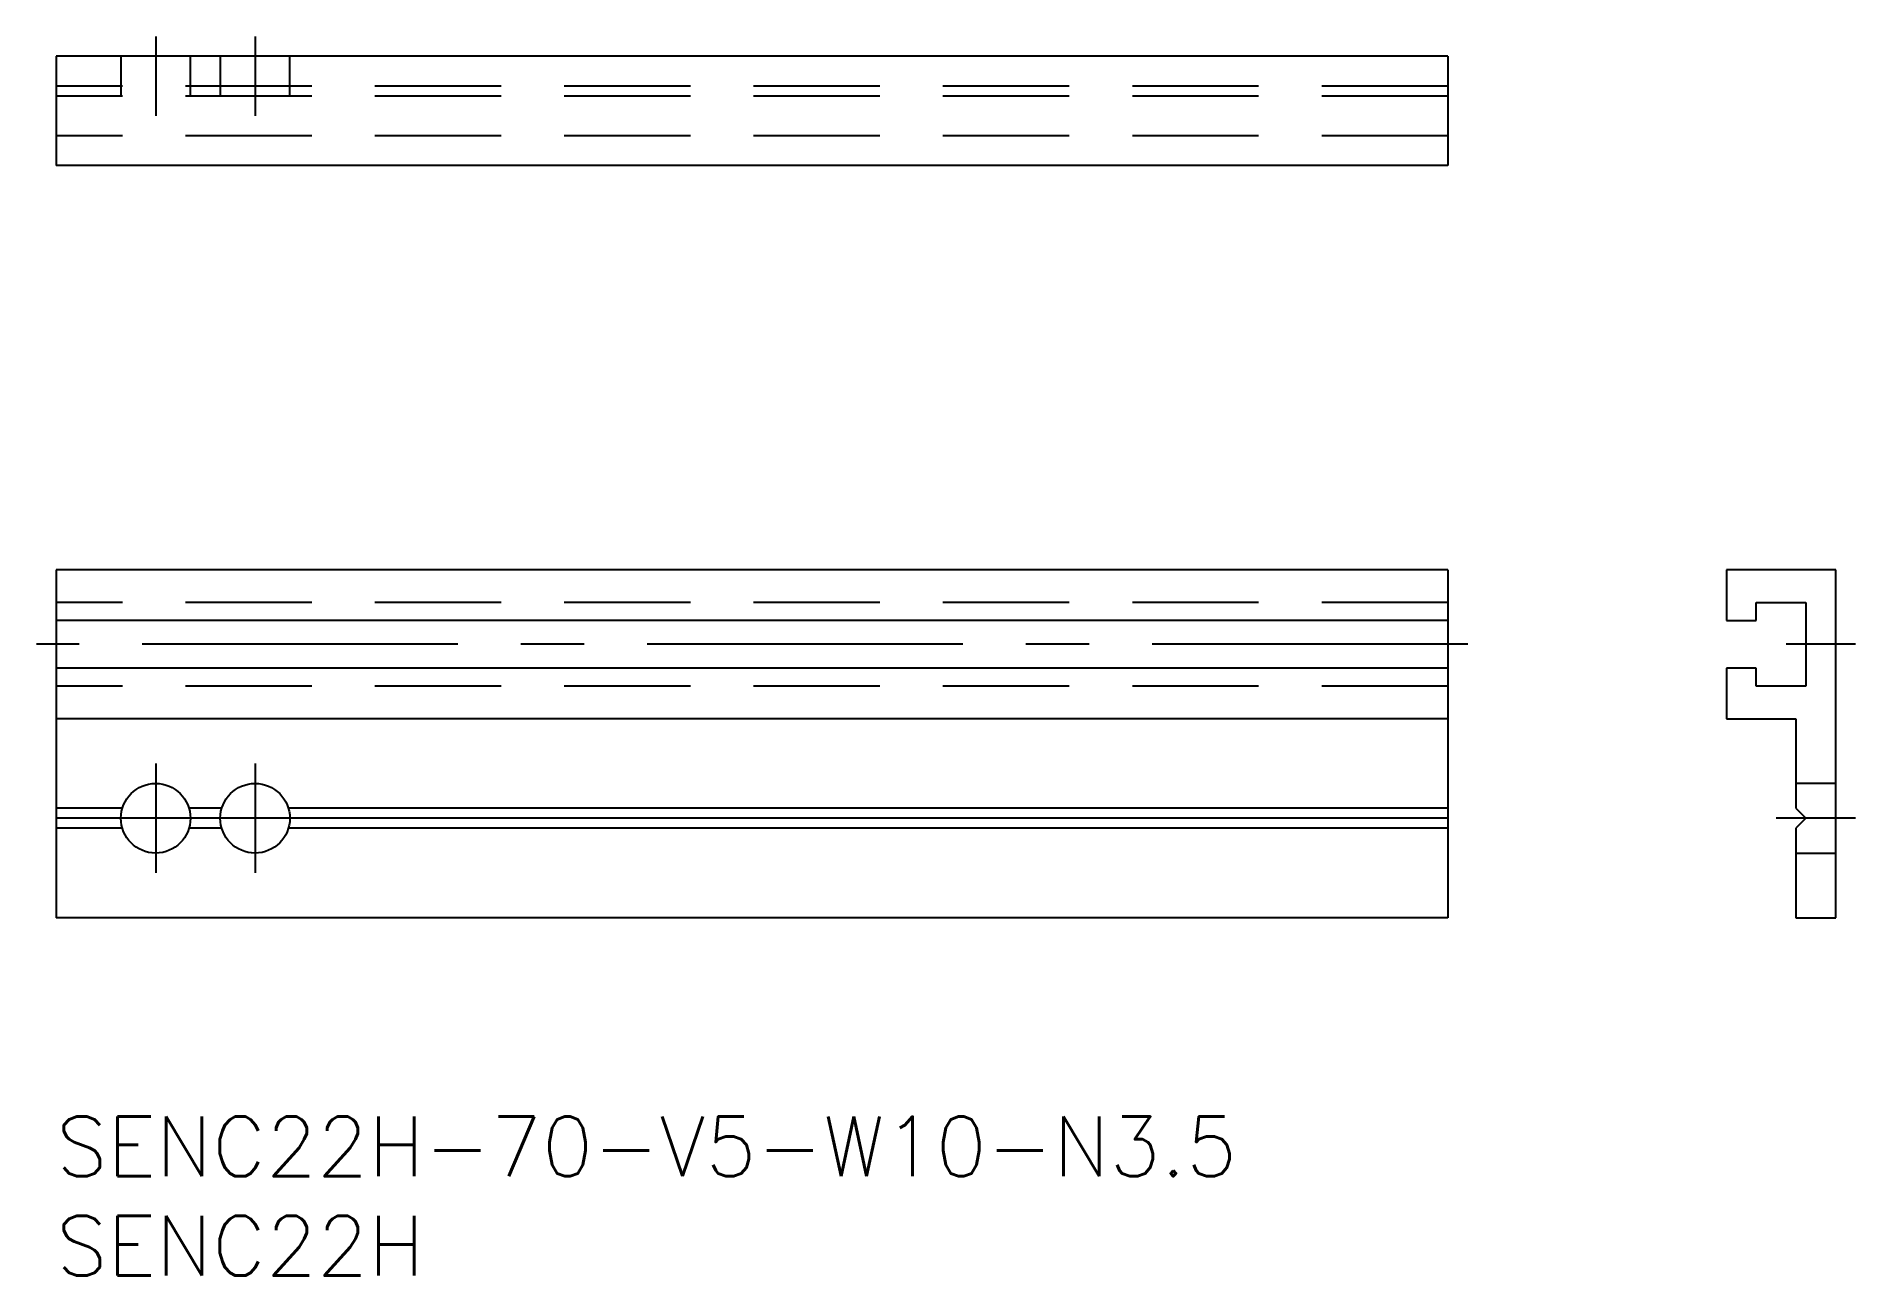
# Model space of a CAD drawing. Extents: x -1 to 90.5, y -8 to 54.3.
import ezdxf

# ---------------------------------------------------------------- set-up
doc = ezdxf.new("R2010")
doc.units = 0
doc.header["$LTSCALE"] = 0.5
doc.linetypes.add('CENTER', pattern=[50.8, 31.75, -6.35, 6.35, -6.35])
doc.linetypes.add('DASHED', pattern=[19.05, 12.7, -6.35])
for name, color, linetype in [('MSM_CENTER', 1, 'CENTER'), ('MSM_CONTINUOUS', 7, 'CONTINUOUS'), ('MSM_DASHED', 4, 'DASHED'), ('MSM_PART_NUMBER', 7, 'CONTINUOUS')]:
    doc.layers.add(name, color=color, linetype=linetype)
doc.styles.get("Standard").update_dxf_attribs({"font": 'txt.shx', "height": 1, "bigfont": 'bigfont.shx'})

# ---------------------------------------------------------------- blocks, each defined once
blk = doc.blocks.new('*U31')
at = {"layer": 'MSM_PART_NUMBER'}
blk.add_text('SENC22H-70-V5-W10-N3.5', height=3, dxfattribs=at).set_placement((0, -3))
blk = doc.blocks.new('*U32')
at = {"layer": 'MSM_PART_NUMBER'}
blk.add_text('SENC22H', height=3, dxfattribs=at).set_placement((0, -8))

msp = doc.modelspace()

# ---------------------------------------------------------------- linework, layer by layer
at = {"layer": 'MSM_CENTER'}
for p, q in [((5, 54.319), (5, 50.319)), ((10, 54.319), (10, 50.319)), ((71, 23.75), (-1, 23.75)), ((90.504, 23.75), (87.004, 23.75)), ((5, 17.75), (5, 12.25)), ((10, 17.75), (10, 12.25)), ((12.75, 15), (2.25, 15)), ((90.504, 15), (86.504, 15))]:
    msp.add_line(p, q, dxfattribs=at)
at = {"layer": 'MSM_CONTINUOUS'}
for p, q in [((0, 53.319), (0, 47.819)), ((70, 53.319), (0, 53.319)), ((70, 53.319), (70, 47.819)), ((70, 47.819), (0, 47.819)), ((0, 27.5), (0, 10)), ((70, 27.5), (0, 27.5)), ((70, 27.5), (70, 10)), ((89.504, 27.5), (84.004, 27.5)), ((84.004, 27.5), (84.004, 24.95)), ((89.504, 10), (89.504, 27.5)), ((85.504, 24.95), (85.504, 25.85)), ((85.504, 25.85), (88.004, 25.85)), ((88.004, 25.85), (88.004, 21.65)), ((70, 24.95), (0, 24.95)), ((84.004, 24.95), (85.504, 24.95)), ((70, 22.55), (0, 22.55)), ((85.504, 22.55), (84.004, 22.55)), ((84.004, 22.55), (84.004, 20)), ((85.504, 21.65), (85.504, 22.55)), ((88.004, 21.65), (85.504, 21.65)), ((70, 20), (0, 20)), ((84.004, 20), (87.504, 20)), ((87.504, 20), (87.504, 15.5)), ((3.323, 15.5), (0, 15.5)), ((3.25, 15), (0, 15)), ((8.323, 15.5), (6.677, 15.5)), ((70, 15.5), (11.677, 15.5)), ((70, 15), (11.75, 15)), ((87.504, 15.5), (88.004, 15)), ((88.004, 15), (87.504, 14.5)), ((3.323, 14.5), (0, 14.5)), ((8.323, 14.5), (6.677, 14.5)), ((70, 14.5), (11.677, 14.5)), ((87.504, 14.5), (87.504, 10)), ((70, 10), (0, 10)), ((87.504, 10), (89.504, 10))]:
    msp.add_line(p, q, dxfattribs=at)
for centre in [(5, 15), (10, 15)]:
    msp.add_circle(centre, 1.75, dxfattribs=at)
at = {"layer": 'MSM_DASHED'}
for p, q in [((3.25, 53.319), (3.25, 51.319)), ((6.75, 51.319), (6.75, 53.319)), ((8.25, 53.319), (8.25, 51.319)), ((11.75, 51.319), (11.75, 53.319)), ((70, 51.819), (0, 51.819)), ((70, 51.319), (0, 51.319)), ((70, 49.319), (0, 49.319)), ((70, 25.85), (0, 25.85)), ((70, 21.65), (0, 21.65)), ((89.504, 16.75), (87.504, 16.75)), ((87.504, 13.25), (89.504, 13.25))]:
    msp.add_line(p, q, dxfattribs=at)

# ---------------------------------------------------------------- block references
at = {"layer": 'MSM_CONTINUOUS'}
for name in ['*U31', '*U32']:
    msp.add_blockref(name, (0, 0), dxfattribs=at)

doc.saveas('drawing.dxf')
